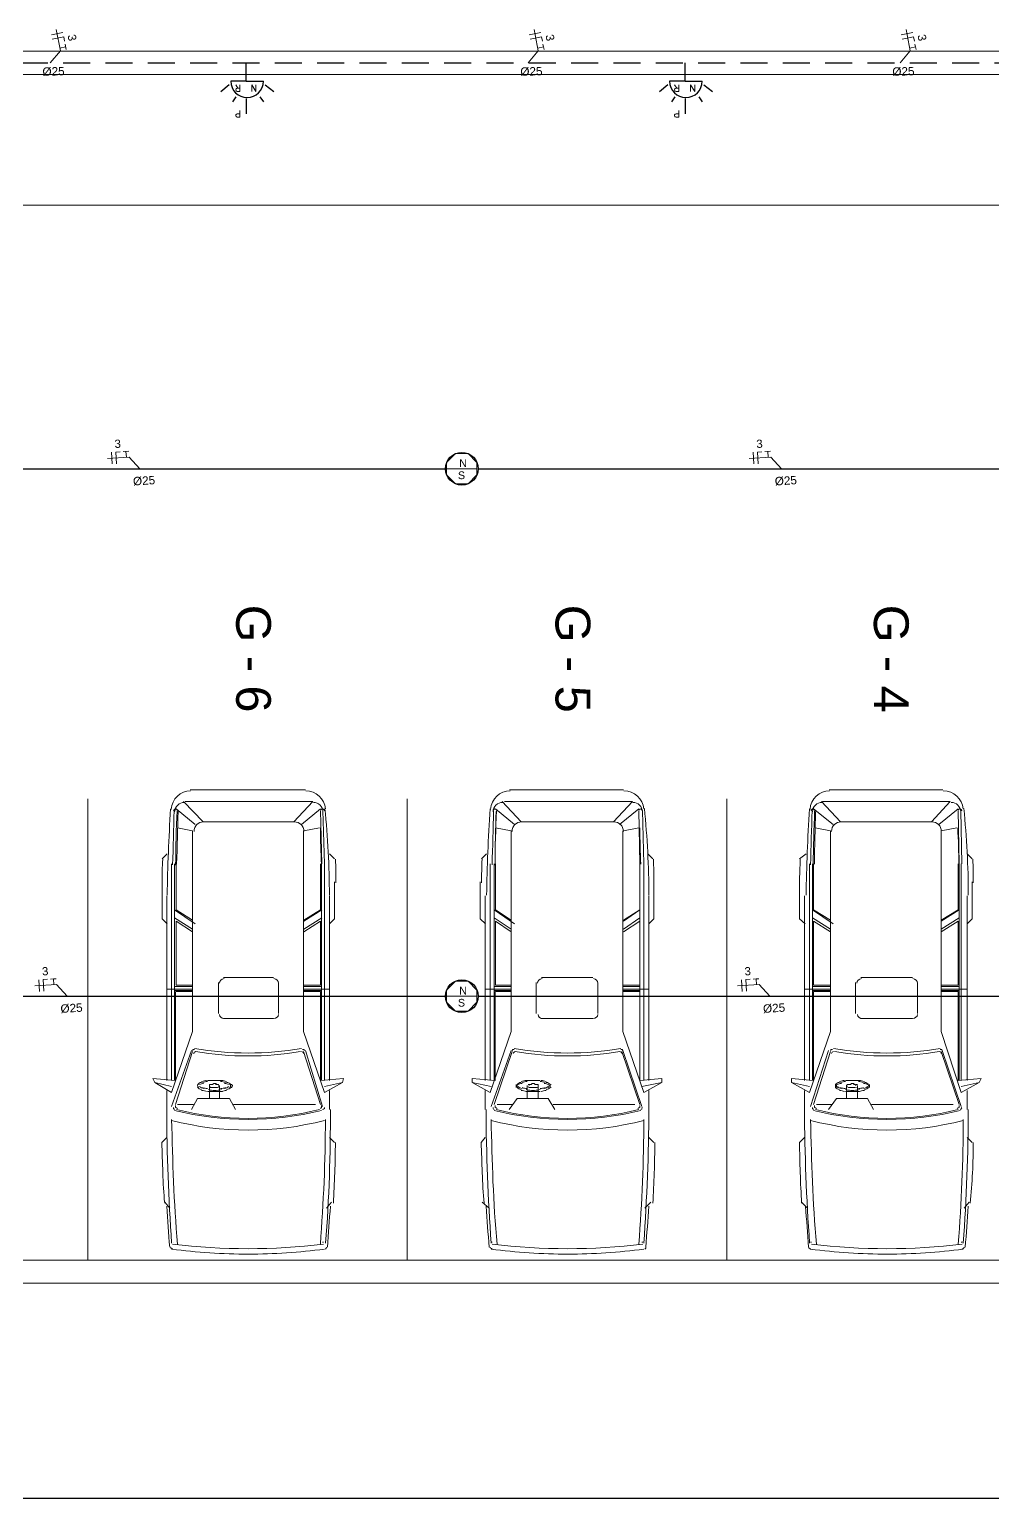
# Model space of a CAD drawing. Header units: millimetres. Extents: x 50 to 186, y -32 to 33.
# Drawn here: x 67.61 to 73.87, y -1.57 to 7.97 of the extents above; entities that cross this region are included whole.
import ezdxf

# ---------------------------------------------------------------- set-up
doc = ezdxf.new("R2010")
doc.units = ezdxf.units.MM
doc.linetypes.add('HIDDEN', pattern=[0.375, 0.25, -0.125])
doc.layers.get('0').update_dxf_attribs({"lineweight": 30})
for name, color, linetype in [('1 - Circuitos', 7, 'Continuous'), ('5 - Identificadores', 7, 'Continuous'), ('7 - Eletroduto', 6, 'Continuous'), ('8 - Pontos de luz', 5, 'Continuous'), ('Estacionamento', 30, 'Continuous')]:
    doc.layers.add(name, color=color, linetype=linetype)
for name, color, linetype, lineweight in [('11 - Quadro de cargas', 7, 'Continuous', 30), ('4 - Edificação', 7, 'Continuous', 20), ('6 - Legenda', 70, 'Continuous', 25)]:
    doc.layers.add(name, color=color, linetype=linetype, lineweight=lineweight)
doc.styles.add('Arial0', font='arial.ttf', dxfattribs={"height": 3.14658})
doc.styles.add('ROMANS', font='ROMANS.SHX')
doc.styles.get("Standard").update_dxf_attribs({"font": 'arial.ttf'})

# ---------------------------------------------------------------- blocks, each defined once
blk = doc.blocks.new('Sensor')
at = {"color": 5, "linetype": 'Continuous', "lineweight": 15, "true_color": 0x000005}
blk.add_lwpolyline([(63.6396, -14.1566), (63.5583, -14.1566), (63.5009, -14.215), (63.5009, -14.2947), (63.5583, -14.3531), (63.6396, -14.3531), (63.698, -14.2947), (63.698, -14.215)], close=True, dxfattribs=at)
blk.add_lwpolyline([(63.698, -14.2551), (63.5009, -14.2551), (63.5009, -14.2551)], dxfattribs=at)
at = {"layer": '8 - Pontos de luz'}
blk.add_circle((63.5995, -14.2551), 0.1064, dxfattribs=at)
at = {"layer": '5 - Identificadores'}
for tag, p in [('N', (63.5826, -14.2443)), ('S', (63.5739, -14.3226))]:
    blk.add_attdef(tag, p, '', height=0.05, dxfattribs=at)

msp = doc.modelspace()

# ---------------------------------------------------------------- linework, layer by layer
at = {"layer": '1 - Circuitos', "color": 5, "linetype": 'Continuous', "lineweight": 15, "true_color": 0x000005}
for points in [[(67.7481, 7.7494), (67.8136, 7.8278), (67.7864, 7.9667)], [(70.8521, 7.7494), (70.9175, 7.8278), (70.8903, 7.9667)], [(73.2682, 7.7494), (73.3336, 7.8278), (73.3064, 7.9667)], [(68.329, 5.1137), (68.2599, 5.189), (68.1187, 5.1804)], [(72.4974, 5.1137), (72.4283, 5.189), (72.2871, 5.1804)], [(67.8579, 1.6887), (67.7889, 1.764), (67.6476, 1.7554)], [(72.4209, 1.6887), (72.3518, 1.764), (72.2106, 1.7554)]]:
    msp.add_lwpolyline(points, dxfattribs=at)
at = {"layer": '1 - Circuitos', "color": 7, "linetype": 'Continuous', "lineweight": 15, "true_color": 0x000007}
for points in [[(67.7551, 7.9316), (67.8293, 7.9461), (67.8293, 7.9461)], [(70.8591, 7.9316), (70.9333, 7.9461), (70.9333, 7.9461)], [(73.2752, 7.9316), (73.3494, 7.9461), (73.3494, 7.9461)], [(67.8402, 7.8906), (67.8349, 7.9178), (67.7607, 7.9033)], [(67.844, 7.8715), (67.8511, 7.8352), (67.8476, 7.8528), (67.8102, 7.8455)], [(70.9441, 7.8906), (70.9388, 7.9178), (70.8646, 7.9033)], [(70.9479, 7.8715), (70.955, 7.8352), (70.9515, 7.8528), (70.9141, 7.8455)], [(73.3602, 7.8906), (73.3549, 7.9178), (73.2807, 7.9033)], [(73.364, 7.8715), (73.3711, 7.8352), (73.3676, 7.8528), (73.3302, 7.8455)], [(68.1494, 5.1448), (68.1448, 5.2203), (68.1448, 5.2203)], [(68.2012, 5.2237), (68.1736, 5.222), (68.1781, 5.1465)], [(68.2206, 5.2248), (68.2576, 5.2271), (68.2397, 5.226), (68.242, 5.1879)], [(72.3177, 5.1448), (72.3132, 5.2203), (72.3132, 5.2203)], [(72.3696, 5.2237), (72.3419, 5.222), (72.3465, 5.1465)], [(72.389, 5.2248), (72.426, 5.2271), (72.4081, 5.226), (72.4104, 5.1879)], [(67.6783, 1.7198), (67.6737, 1.7953), (67.6737, 1.7953)], [(67.7301, 1.7987), (67.7025, 1.797), (67.7071, 1.7215)], [(67.7496, 1.7998), (67.7866, 1.8021), (67.7686, 1.801), (67.7709, 1.7629)], [(72.2412, 1.7198), (72.2367, 1.7953), (72.2367, 1.7953)], [(72.2931, 1.7987), (72.2654, 1.797), (72.27, 1.7215)], [(72.3125, 1.7998), (72.3495, 1.8021), (72.3316, 1.801), (72.3339, 1.7629)]]:
    msp.add_lwpolyline(points, dxfattribs=at)
at = {"layer": '11 - Quadro de cargas'}
msp.add_line((101.7969, -1.5738), (49.6682, -1.5738), dxfattribs=at)
at = {"layer": '4 - Edificação', "color": 252}
msp.add_line((80.4208, 7.6744), (60.4708, 7.6744), dxfattribs=at)
at = {"layer": '4 - Edificação'}
for p, q in [((60.4708, 6.8244), (80.4208, 6.8244)), ((55.0208, -0.0256), (80.4208, -0.0256)), ((55.6708, -0.1756), (80.4208, -0.1756))]:
    msp.add_line(p, q, dxfattribs=at)
at = {"layer": '4 - Edificação', "color": 252}
msp.add_lwpolyline([(53.5708, -0.1756), (80.5708, -0.1756), (80.5708, 7.8244), (53.5708, 7.8244)], close=True, dxfattribs=at)
at = {"layer": '6 - Legenda', "color": 0}
for p, q in [((69.0208, 7.6298), (69.0208, 7.6744)), ((71.8708, 7.6298), (71.8708, 7.6744)), ((68.9095, 7.6076), (68.8547, 7.5619)), ((69.0208, 7.6298), (68.9206, 7.6298)), ((69.0208, 7.6298), (69.1322, 7.6298)), ((69.1433, 7.6076), (69.199, 7.563)), ((71.7595, 7.6076), (71.7047, 7.5619)), ((71.8708, 7.6298), (71.7706, 7.6298)), ((71.8708, 7.6298), (71.9822, 7.6298)), ((71.9933, 7.6076), (72.049, 7.563)), ((68.954, 7.5296), (68.9317, 7.4962)), ((69.0208, 7.5185), (69.0208, 7.4182)), ((69.1099, 7.5296), (69.1322, 7.4962)), ((71.804, 7.5296), (71.7817, 7.4962)), ((71.8708, 7.5185), (71.8708, 7.4182)), ((71.9599, 7.5296), (71.9822, 7.4962))]:
    msp.add_line(p, q, dxfattribs=at)
for centre in [(69.0264, 7.6298), (71.8764, 7.6298)]:
    msp.add_arc(centre, 0.1058, 180, 0, dxfattribs=at)
at = {"layer": '7 - Eletroduto', "linetype": 'HIDDEN', "ltscale": 0.7}
for p, q in [((58.2062, 7.7494), (77.5708, 7.7494)), ((69.0208, 7.6744), (69.0208, 7.7494)), ((71.8708, 7.6744), (71.8708, 7.7494))]:
    msp.add_line(p, q, dxfattribs=at)
at = {"layer": '7 - Eletroduto'}
for points in [[(66.5273, 5.1137), (70.3145, 5.1137)], [(70.5273, 5.1137), (74.3145, 5.1137)], [(66.5273, 1.6887), (70.3145, 1.6887)], [(70.5273, 1.6887), (74.3145, 1.6887)]]:
    msp.add_lwpolyline(points, dxfattribs=at)
at = {"layer": 'Estacionamento', "linetype": 'Continuous', "lineweight": 9}
for points in [[(67.9982, -0.0256), (65.9234, -0.0256), (65.9234, 2.9698)], [(70.0665, -0.0256), (67.9917, -0.0256), (67.9917, 2.9698)], [(72.1412, -0.0256), (70.0665, -0.0256), (70.0665, 2.9698)], [(74.2095, -0.0256), (72.1412, -0.0256), (72.1412, 2.9698)], [(68.6725, 1.4591), (68.6725, 2.7623), (68.6725, 2.7623)], [(69.3922, 1.4591), (69.3922, 2.7623), (69.3922, 2.7623)], [(70.7408, 1.4591), (70.7408, 2.7623), (70.7408, 2.7623)], [(71.4669, 1.4591), (71.4669, 2.7623), (71.4669, 2.7623)], [(72.8155, 1.4591), (72.8155, 2.7623), (72.8155, 2.7623)], [(73.5352, 1.4591), (73.5352, 2.7623), (73.5352, 2.7623)], [(68.5363, 1.1414), (68.5363, 2.5484), (68.5363, 2.5484)], [(68.5558, 1.1414), (68.5558, 2.5484), (68.5558, 2.5484)], [(69.5089, 1.1414), (69.5089, 2.5484), (69.5089, 2.5484)], [(69.5283, 1.1414), (69.5283, 2.5484), (69.5283, 2.5484)], [(70.6046, 1.1414), (70.6046, 2.5484), (70.6046, 2.5484)], [(70.6305, 1.1414), (70.6305, 2.5484), (70.6305, 2.5484)], [(71.5771, 1.1414), (71.5771, 2.5484), (71.5771, 2.5484)], [(71.6031, 1.1414), (71.6031, 2.5484), (71.6031, 2.5484)], [(72.6794, 1.1414), (72.6794, 2.5484), (72.6794, 2.5484)], [(72.6988, 1.1414), (72.6988, 2.5484), (72.6988, 2.5484)], [(73.6519, 1.1414), (73.6519, 2.5484), (73.6519, 2.5484)], [(73.6649, 1.1414), (73.6649, 2.5484), (73.6649, 2.5484)], [(68.5039, 1.1414), (68.5039, 2.3409), (68.5039, 2.3409)], [(69.5607, 1.1414), (69.5607, 2.3409), (69.5607, 2.3409)], [(70.5722, 1.1414), (70.5722, 2.3409), (70.5722, 2.3409)], [(71.6355, 1.1414), (71.6355, 2.3409), (71.6355, 2.3409)], [(72.6469, 1.1414), (72.6469, 2.3409), (72.6469, 2.3409)], [(73.7038, 1.1414), (73.7038, 2.3409), (73.7038, 2.3409)], [(68.5558, 1.1414), (68.5558, 2.1983), (68.5558, 2.1983)], [(70.6305, 1.1414), (70.6305, 2.1983), (70.6305, 2.1983)], [(72.6988, 1.1414), (72.6988, 2.1983), (72.6988, 2.1983)], [(68.5623, 1.1414), (68.5623, 1.7185), (68.5623, 1.7185)], [(68.8411, 1.5758), (68.8411, 1.7768), (68.8411, 1.7768)], [(69.2301, 1.5758), (69.2301, 1.7768), (69.2301, 1.7768)], [(69.5024, 1.1414), (69.5024, 1.7185), (69.5024, 1.7185)], [(70.637, 1.1414), (70.637, 1.7185), (70.637, 1.7185)], [(70.9029, 1.5758), (70.9029, 1.7768), (70.9029, 1.7768)], [(71.3048, 1.5758), (71.3048, 1.7768), (71.3048, 1.7768)], [(71.5771, 1.1414), (71.5771, 1.7185), (71.5771, 1.7185)], [(72.7053, 1.1414), (72.7053, 1.7185), (72.7053, 1.7185)], [(72.9776, 1.5758), (72.9776, 1.7768), (72.9776, 1.7768)], [(73.3796, 1.5758), (73.3796, 1.7768), (73.3796, 1.7768)], [(73.6454, 1.1414), (73.6454, 1.7185), (73.6454, 1.7185)], [(68.8735, 1.5434), (69.0291, 1.5434), (69.0291, 1.5434)], [(69.1977, 1.5434), (69.0291, 1.5434), (69.0291, 1.5434)], [(70.9353, 1.5434), (71.1038, 1.5434), (71.1038, 1.5434)], [(71.2724, 1.5434), (71.1038, 1.5434), (71.1038, 1.5434)], [(73.01, 1.5434), (73.1786, 1.5434), (73.1786, 1.5434)], [(73.3472, 1.5434), (73.1786, 1.5434), (73.1786, 1.5434)], [(68.5363, 1.0636), (68.6725, 1.4591), (68.6725, 1.4591)], [(69.5283, 1.0636), (69.3922, 1.4591), (69.3922, 1.4591)], [(70.6046, 1.0636), (70.7408, 1.4591), (70.7408, 1.4591)], [(71.6031, 1.0636), (71.4669, 1.4591), (71.4669, 1.4591)], [(72.6794, 1.0636), (72.8155, 1.4591), (72.8155, 1.4591)], [(73.6649, 1.0636), (73.5352, 1.4591), (73.5352, 1.4591)], [(68.5363, 0.9729), (68.666, 1.3359), (68.666, 1.3359)], [(69.5154, 0.9729), (69.4051, 1.3359), (69.4051, 1.3359)], [(70.6111, 0.9729), (70.7408, 1.3359), (70.7408, 1.3359)], [(71.5901, 0.9729), (71.4669, 1.3359), (71.4669, 1.3359)], [(72.6859, 0.9729), (72.8026, 1.3359), (72.8026, 1.3359)], [(73.6649, 0.9729), (73.5417, 1.3359), (73.5417, 1.3359)], [(68.5623, 0.9858), (68.6725, 1.3295), (68.6725, 1.3295)], [(69.5024, 0.9858), (69.3922, 1.3295), (69.3922, 1.3295)], [(70.6305, 0.9858), (70.7472, 1.3295), (70.7472, 1.3295)], [(71.5771, 0.9858), (71.4604, 1.3295), (71.4604, 1.3295)], [(72.7053, 0.9858), (72.8155, 1.3295), (72.8155, 1.3295)], [(73.6519, 0.9858), (73.5352, 1.3295), (73.5352, 1.3295)], [(68.4261, 1.1285), (68.4131, 1.1544), (68.5623, 1.1414)], [(69.645, 1.1285), (69.6515, 1.1544), (69.5024, 1.1414)], [(70.4879, 1.1285), (70.4879, 1.1544), (70.637, 1.1414)], [(71.7198, 1.1285), (71.7198, 1.1544), (71.5771, 1.1414)], [(72.5627, 1.1285), (72.5627, 1.1544), (72.7053, 1.1414)], [(73.7816, 1.1285), (73.7946, 1.1544), (73.6454, 1.1414)], [(68.5363, 1.0636), (68.4261, 1.1285), (68.5363, 1.1025)], [(68.5039, 0.9534), (68.5039, 1.0766), (68.5039, 1.0766)], [(68.7827, 1.109), (68.7827, 1.1155), (68.7827, 1.1155)], [(68.7827, 1.0831), (68.7827, 1.109), (68.7827, 1.109)], [(68.7827, 1.0247), (68.7827, 1.0766), (68.7827, 1.0766)], [(68.8411, 1.109), (68.8411, 1.1155), (68.8411, 1.1155)], [(68.8475, 1.0831), (68.8475, 1.109), (68.8475, 1.109)], [(68.8475, 1.0247), (68.8475, 1.0766), (68.8475, 1.0766)], [(69.5283, 1.0636), (69.645, 1.1285), (69.5283, 1.1025)], [(69.5607, 0.9534), (69.5607, 1.0766), (69.5607, 1.0766)], [(70.6046, 1.0636), (70.4879, 1.1285), (70.6111, 1.1025)], [(70.5722, 0.9534), (70.5722, 1.0766), (70.5722, 1.0766)], [(70.8445, 1.0831), (70.8445, 1.109), (70.8445, 1.109)], [(70.8445, 1.0247), (70.8445, 1.0766), (70.8445, 1.0766)], [(70.8575, 1.109), (70.8575, 1.1155), (70.8575, 1.1155)], [(70.9158, 1.109), (70.9158, 1.1155), (70.9158, 1.1155)], [(70.9158, 1.0831), (70.9158, 1.109), (70.9158, 1.109)], [(70.9158, 1.0247), (70.9158, 1.0766), (70.9158, 1.0766)], [(71.6031, 1.0636), (71.7198, 1.1285), (71.5901, 1.1025)], [(71.6355, 0.9534), (71.6355, 1.0766), (71.6355, 1.0766)], [(72.6794, 1.0636), (72.5627, 1.1285), (72.6794, 1.1025)], [(72.6469, 0.9534), (72.6469, 1.0766), (72.6469, 1.0766)], [(72.9193, 1.109), (72.9257, 1.1155), (72.9257, 1.1155)], [(72.9193, 1.0831), (72.9193, 1.109), (72.9193, 1.109)], [(72.9193, 1.0247), (72.9193, 1.0766), (72.9193, 1.0766)], [(72.9776, 1.109), (72.9841, 1.1155), (72.9841, 1.1155)], [(72.9906, 1.0831), (72.9906, 1.109), (72.9906, 1.109)], [(72.9906, 1.0247), (72.9906, 1.0766), (72.9906, 1.0766)], [(73.6649, 1.0636), (73.7816, 1.1285), (73.6649, 1.1025)], [(73.7038, 0.9534), (73.7038, 1.0766), (73.7038, 1.0766)], [(68.5752, 0.9858), (68.679, 0.9858), (68.679, 0.9858)], [(68.666, 0.9534), (68.7049, 1.0247), (68.8151, 1.0247)], [(68.9513, 0.9534), (68.9124, 1.0247), (68.8151, 1.0247)], [(68.9383, 0.9858), (69.47, 0.9858), (69.47, 0.9858)], [(70.65, 0.9858), (70.7537, 0.9858), (70.7537, 0.9858)], [(70.7278, 0.9534), (70.7797, 1.0247), (70.8769, 1.0247)], [(71.026, 0.9534), (70.9807, 1.0247), (70.8769, 1.0247)], [(71.0131, 0.9858), (71.5447, 0.9858), (71.5447, 0.9858)], [(72.7248, 0.9858), (72.822, 0.9858), (72.822, 0.9858)], [(72.8026, 0.9534), (72.8544, 1.0247), (72.9517, 1.0247)], [(73.0943, 0.9534), (73.0554, 1.0247), (72.9517, 1.0247)], [(73.0814, 0.9858), (73.613, 0.9858), (73.613, 0.9858)], [(68.5039, 0.7719), (68.4715, 0.7395), (68.4715, 0.7395)], [(69.5932, 0.7395), (69.5607, 0.7719), (69.5607, 0.7719)], [(70.5722, 0.7719), (70.5463, 0.7395), (70.5463, 0.7395)], [(71.6679, 0.7395), (71.6355, 0.7719), (71.6355, 0.7719)], [(72.6469, 0.7719), (72.6145, 0.7395), (72.6145, 0.7395)], [(73.7362, 0.7395), (73.7038, 0.7719), (73.7038, 0.7719)], [(68.5234, 0.3115), (68.4909, 0.3504), (68.4909, 0.3504)], [(69.5737, 0.3504), (69.5413, 0.3115), (69.5413, 0.3115)], [(70.5981, 0.3115), (70.5527, 0.3504), (70.5527, 0.3504)], [(71.6485, 0.3504), (71.6096, 0.3115), (71.6096, 0.3115)], [(72.6664, 0.3115), (72.6275, 0.3504), (72.6275, 0.3504)], [(73.7167, 0.3504), (73.6843, 0.3115), (73.6843, 0.3115)], [(69.5154, 0.0911), (69.5218, 0.0911), (69.5218, 0.0911)], [(70.6111, 0.0911), (70.6176, 0.0911), (70.6176, 0.0911)], [(71.5901, 0.0911), (71.5966, 0.0911), (71.5966, 0.0911)], [(72.6859, 0.0911), (72.6923, 0.0911), (72.6923, 0.0911)], [(73.6649, 0.0911), (73.6714, 0.0911), (73.6714, 0.0911)], [(80.4208, -0.0256), (67.9982, -0.0256), (67.9982, -0.0256)]]:
    msp.add_lwpolyline(points, dxfattribs=at)
at = {"layer": 'Estacionamento', "linetype": 'Continuous', "lineweight": 20}
for points in [[(69.4051, 3.0282), (68.6563, 3.0282), (68.6563, 3.0282)], [(71.4702, 3.0282), (70.731, 3.0282), (70.731, 3.0282)], [(73.5449, 3.0282), (72.8058, 3.0282), (72.8058, 3.0282)], [(68.6887, 2.8045), (68.5655, 2.905), (68.5655, 2.905)], [(68.7406, 2.8207), (68.6141, 2.9536), (68.6141, 2.9536)], [(69.4538, 2.9536), (68.6239, 2.9536), (68.6239, 2.9536)], [(69.3306, 2.8207), (69.4538, 2.9536), (69.4538, 2.9536)], [(69.3792, 2.8045), (69.5024, 2.905), (69.5024, 2.905)], [(69.5121, 2.5484), (69.5024, 2.8953), (69.5024, 2.8953)], [(69.5283, 2.5484), (69.5186, 2.8953), (69.5186, 2.8953)], [(70.7635, 2.8045), (70.6403, 2.905), (70.6403, 2.905)], [(70.8056, 2.8207), (70.6824, 2.9536), (70.6824, 2.9536)], [(71.5285, 2.9536), (70.6986, 2.9536), (70.6986, 2.9536)], [(71.4053, 2.8207), (71.5285, 2.9536), (71.5285, 2.9536)], [(71.4442, 2.8045), (71.5707, 2.905), (71.5707, 2.905)], [(71.5771, 2.5484), (71.5707, 2.8953), (71.5707, 2.8953)], [(71.6031, 2.5484), (71.5934, 2.8953), (71.5934, 2.8953)], [(72.8317, 2.8045), (72.7053, 2.905), (72.7053, 2.905)], [(72.8804, 2.8207), (72.7572, 2.9536), (72.7572, 2.9536)], [(73.5936, 2.9536), (72.7637, 2.9536), (72.7637, 2.9536)], [(73.4704, 2.8207), (73.5936, 2.9536), (73.5936, 2.9536)], [(73.519, 2.8045), (73.6454, 2.905), (73.6454, 2.905)], [(73.6519, 2.5484), (73.6454, 2.8953), (73.6454, 2.8953)], [(73.6681, 2.5484), (73.6616, 2.8953), (73.6616, 2.8953)], [(68.6725, 2.7623), (68.5752, 2.7818), (68.5752, 2.7818)], [(69.3306, 2.8207), (68.7406, 2.8207), (68.7406, 2.8207)], [(69.3954, 2.7623), (69.4959, 2.7818), (69.4959, 2.7818)], [(70.7408, 2.7623), (70.6403, 2.7818), (70.6403, 2.7818)], [(71.4053, 2.8207), (70.8056, 2.8207), (70.8056, 2.8207)], [(71.4702, 2.7623), (71.5707, 2.7818), (71.5707, 2.7818)], [(72.8155, 2.7623), (72.715, 2.7818), (72.715, 2.7818)], [(73.4704, 2.8207), (72.8804, 2.8207), (72.8804, 2.8207)], [(73.5352, 2.7623), (73.6357, 2.7818), (73.6357, 2.7818)], [(68.5071, 2.6132), (68.4747, 2.5808), (68.4747, 2.5808)], [(69.5932, 2.5808), (69.5607, 2.6132), (69.5607, 2.6132)], [(70.5819, 2.6132), (70.5495, 2.5808), (70.5495, 2.5808)], [(71.6614, 2.5808), (71.629, 2.6132), (71.629, 2.6132)], [(72.6567, 2.6132), (72.6145, 2.5808), (72.6145, 2.5808)], [(73.7362, 2.5808), (73.7038, 2.6132), (73.7038, 2.6132)], [(68.5655, 2.2501), (68.5655, 2.5484), (68.5655, 2.5484)], [(69.5024, 2.2501), (69.5024, 2.5484), (69.5024, 2.5484)], [(70.6403, 2.2501), (70.6403, 2.5484), (70.6403, 2.5484)], [(71.5771, 2.2501), (71.5771, 2.5484), (71.5771, 2.5484)], [(72.7053, 2.2501), (72.7053, 2.5484), (72.7053, 2.5484)], [(73.6454, 2.2501), (73.6454, 2.5484), (73.6454, 2.5484)], [(68.5071, 2.1594), (68.4747, 2.1918), (68.4747, 2.4317)], [(69.5932, 2.4317), (69.5932, 2.1918), (69.5607, 2.1594)], [(70.5754, 2.1594), (70.5398, 2.1918), (70.5398, 2.4317)], [(71.6679, 2.4317), (71.6679, 2.1918), (71.6355, 2.1594)], [(72.6502, 2.1594), (72.6145, 2.1918), (72.6145, 2.4317)], [(73.7362, 2.4317), (73.7362, 2.1918), (73.7038, 2.1594)], [(68.6887, 2.1594), (68.5558, 2.2501), (68.5558, 2.2501)], [(68.6725, 2.1237), (68.5558, 2.1983), (68.5558, 2.1983)], [(68.6725, 2.1821), (68.5655, 2.2501), (68.5655, 2.2501)], [(69.3954, 2.1821), (69.5024, 2.2501), (69.5024, 2.2501)], [(69.3954, 2.1756), (69.5121, 2.2501), (69.5121, 2.2501)], [(69.3954, 2.1237), (69.5121, 2.1983), (69.5121, 2.1983)], [(70.7635, 2.1594), (70.6305, 2.2501), (70.6305, 2.2501)], [(70.7408, 2.1237), (70.6305, 2.1983), (70.6305, 2.1983)], [(70.7408, 2.1821), (70.6403, 2.2501), (70.6403, 2.2501)], [(71.4702, 2.1821), (71.5771, 2.2501), (71.5771, 2.2501)], [(71.4702, 2.1756), (71.5771, 2.2501), (71.5771, 2.2501)], [(71.4702, 2.1237), (71.5771, 2.1983), (71.5771, 2.1983)], [(72.8317, 2.1594), (72.6988, 2.2501), (72.6988, 2.2501)], [(72.8155, 2.1237), (72.6988, 2.1983), (72.6988, 2.1983)], [(72.8155, 2.1821), (72.7053, 2.2501), (72.7053, 2.2501)], [(73.5352, 2.1821), (73.6454, 2.2501), (73.6454, 2.2501)], [(73.5352, 2.1756), (73.6519, 2.2501), (73.6519, 2.2501)], [(73.5352, 2.1237), (73.6519, 2.1983), (73.6519, 2.1983)], [(68.6725, 2.1075), (68.5655, 2.1756), (68.5655, 2.1756)], [(68.5655, 1.7606), (68.5655, 2.1756), (68.5655, 2.1756)], [(69.3954, 2.1075), (69.5024, 2.1756), (69.5024, 2.1756)], [(69.5024, 1.7606), (69.5024, 2.1756), (69.5024, 2.1756)], [(70.7408, 2.1075), (70.6403, 2.1756), (70.6403, 2.1756)], [(70.6403, 1.7606), (70.6403, 2.1756), (70.6403, 2.1756)], [(71.4702, 2.1075), (71.5771, 2.1756), (71.5771, 2.1756)], [(71.5771, 1.7606), (71.5771, 2.1756), (71.5771, 2.1756)], [(72.8155, 2.1075), (72.7053, 2.1756), (72.7053, 2.1756)], [(72.7053, 1.7606), (72.7053, 2.1756), (72.7053, 2.1756)], [(73.5352, 2.1075), (73.6454, 2.1756), (73.6454, 2.1756)], [(73.6454, 1.7606), (73.6454, 2.1756), (73.6454, 2.1756)], [(68.6725, 1.7347), (68.5071, 1.7347), (68.5071, 1.7347)], [(68.6725, 1.7509), (68.5558, 1.7509), (68.5558, 1.7509)], [(68.6725, 1.725), (68.5558, 1.725), (68.5558, 1.725)], [(68.6725, 1.7606), (68.5655, 1.7606), (68.5655, 1.7606)], [(68.6725, 1.7185), (68.5655, 1.7185), (68.5655, 1.7185)], [(68.8735, 1.8093), (69.0291, 1.8093), (69.0291, 1.8093)], [(69.1977, 1.8093), (69.0291, 1.8093), (69.0291, 1.8093)], [(69.3954, 1.7606), (69.5024, 1.7606), (69.5024, 1.7606)], [(69.3954, 1.7509), (69.5121, 1.7509), (69.5121, 1.7509)], [(69.3954, 1.7347), (69.5607, 1.7347), (69.5607, 1.7347)], [(69.3954, 1.725), (69.5121, 1.725), (69.5121, 1.725)], [(69.3954, 1.7185), (69.5024, 1.7185), (69.5024, 1.7185)], [(70.7408, 1.7347), (70.5754, 1.7347), (70.5754, 1.7347)], [(70.7408, 1.7509), (70.6305, 1.7509), (70.6305, 1.7509)], [(70.7408, 1.725), (70.6305, 1.725), (70.6305, 1.725)], [(70.7408, 1.7606), (70.6403, 1.7606), (70.6403, 1.7606)], [(70.7408, 1.7185), (70.6403, 1.7185), (70.6403, 1.7185)], [(70.9385, 1.8093), (71.1038, 1.8093), (71.1038, 1.8093)], [(71.2724, 1.8093), (71.1038, 1.8093), (71.1038, 1.8093)], [(71.4702, 1.7606), (71.5771, 1.7606), (71.5771, 1.7606)], [(71.4702, 1.7509), (71.5771, 1.7509), (71.5771, 1.7509)], [(71.4702, 1.7347), (71.6355, 1.7347), (71.6355, 1.7347)], [(71.4702, 1.725), (71.5771, 1.725), (71.5771, 1.725)], [(71.4702, 1.7185), (71.5771, 1.7185), (71.5771, 1.7185)], [(72.8155, 1.7347), (72.6502, 1.7347), (72.6502, 1.7347)], [(72.8155, 1.7509), (72.6988, 1.7509), (72.6988, 1.7509)], [(72.8155, 1.725), (72.6988, 1.725), (72.6988, 1.725)], [(72.8155, 1.7606), (72.7053, 1.7606), (72.7053, 1.7606)], [(72.8155, 1.7185), (72.7053, 1.7185), (72.7053, 1.7185)], [(73.0133, 1.8093), (73.1786, 1.8093), (73.1786, 1.8093)], [(73.3472, 1.8093), (73.1786, 1.8093), (73.1786, 1.8093)], [(73.5352, 1.7606), (73.6454, 1.7606), (73.6454, 1.7606)], [(73.5352, 1.7509), (73.6519, 1.7509), (73.6519, 1.7509)], [(73.5352, 1.7347), (73.7038, 1.7347), (73.7038, 1.7347)], [(73.5352, 1.725), (73.6519, 1.725), (73.6519, 1.725)], [(73.5352, 1.7185), (73.6454, 1.7185), (73.6454, 1.7185)]]:
    msp.add_lwpolyline(points, dxfattribs=at)
at = {"layer": 'Estacionamento', "linetype": 'Continuous', "lineweight": 9}
msp.add_lwpolyline([(68.5493, 0.0911), (68.5493, 0.0911)], close=True, dxfattribs=at)
at = {"layer": 'Estacionamento', "linetype": 'Continuous', "lineweight": 20}
for points in [[(68.6595, 3.0217), (68.5947, 3.0217), (68.5363, 2.9698), (68.5331, 2.9017)], [(69.5348, 2.905), (69.5283, 2.9698), (69.4732, 3.0217), (69.4084, 3.0217)], [(70.7343, 3.0217), (70.6694, 3.0217), (70.6111, 2.9698), (70.6078, 2.9017)], [(71.6031, 2.905), (71.5966, 2.9698), (71.5415, 3.0217), (71.4734, 3.0217)], [(72.809, 3.0217), (72.7442, 3.0217), (72.6859, 2.9698), (72.6826, 2.9017)], [(73.6778, 2.905), (73.6714, 2.9698), (73.6163, 3.0217), (73.5482, 3.0217)], [(68.5298, 2.905), (68.5169, 2.717), (68.5104, 2.5289), (68.5071, 2.3442)], [(68.5525, 2.892), (68.5493, 2.7753), (68.546, 2.6586), (68.5428, 2.5419)], [(68.6206, 2.9471), (68.585, 2.9471), (68.559, 2.9212), (68.5558, 2.8855)], [(68.572, 2.892), (68.5655, 2.7753), (68.5623, 2.6586), (68.5623, 2.5387)], [(68.5785, 2.8888), (68.5752, 2.7753), (68.572, 2.6618), (68.5687, 2.5451)], [(69.5186, 2.8855), (69.5186, 2.9212), (69.4894, 2.9471), (69.457, 2.9471)], [(69.5607, 2.3442), (69.5607, 2.5322), (69.551, 2.7202), (69.5316, 2.9082)], [(70.6046, 2.905), (70.5916, 2.717), (70.5852, 2.5289), (70.5819, 2.3442)], [(70.6273, 2.892), (70.6241, 2.7753), (70.6208, 2.6586), (70.6176, 2.5419)], [(70.6856, 2.9471), (70.6532, 2.9471), (70.6241, 2.9212), (70.6241, 2.8855)], [(70.6467, 2.892), (70.6403, 2.7753), (70.637, 2.6586), (70.637, 2.5387)], [(70.6435, 2.8888), (70.6403, 2.7753), (70.637, 2.6618), (70.637, 2.5451)], [(71.5934, 2.8855), (71.5934, 2.9212), (71.5642, 2.9471), (71.5318, 2.9471)], [(71.6355, 2.3442), (71.6355, 2.5322), (71.6258, 2.7202), (71.6063, 2.9082)], [(72.6794, 2.905), (72.6664, 2.717), (72.6599, 2.5289), (72.6567, 2.3442)], [(72.6956, 2.892), (72.6923, 2.7753), (72.6891, 2.6586), (72.6859, 2.5419)], [(72.7604, 2.9471), (72.728, 2.9471), (72.6988, 2.9212), (72.6988, 2.8855)], [(72.7118, 2.892), (72.7085, 2.7753), (72.7053, 2.6586), (72.7021, 2.5387)], [(72.7183, 2.8888), (72.715, 2.7753), (72.7118, 2.6618), (72.7118, 2.5451)], [(73.6616, 2.8855), (73.6584, 2.9212), (73.6325, 2.9471), (73.6, 2.9471)], [(73.7103, 2.3442), (73.7103, 2.5322), (73.7005, 2.7202), (73.6811, 2.9082)], [(68.7438, 2.8207), (68.7081, 2.8207), (68.6822, 2.7948), (68.6822, 2.7591)], [(68.7438, 2.8207), (68.7081, 2.8207), (68.6822, 2.7948), (68.6822, 2.7591)], [(69.3954, 2.7591), (69.3954, 2.7948), (69.3662, 2.8207), (69.3338, 2.8207)], [(69.5089, 2.5451), (69.5056, 2.6229), (69.5024, 2.7008), (69.5024, 2.7818)], [(70.8088, 2.8207), (70.7764, 2.8207), (70.7472, 2.7948), (70.7472, 2.7591)], [(70.8088, 2.8207), (70.7764, 2.8207), (70.7472, 2.7948), (70.7472, 2.7591)], [(71.4702, 2.7591), (71.4702, 2.7948), (71.441, 2.8207), (71.4086, 2.8207)], [(71.5836, 2.5451), (71.5804, 2.6229), (71.5771, 2.7008), (71.5771, 2.7818)], [(72.8836, 2.8207), (72.8512, 2.8207), (72.822, 2.7948), (72.822, 2.7591)], [(72.8836, 2.8207), (72.8512, 2.8207), (72.822, 2.7948), (72.822, 2.7591)], [(73.5352, 2.7591), (73.5352, 2.7948), (73.5093, 2.8207), (73.4736, 2.8207)], [(73.6487, 2.5451), (73.6487, 2.6229), (73.6454, 2.7008), (73.6422, 2.7818)], [(68.478, 2.5776), (68.4747, 2.5289), (68.4747, 2.4771), (68.4747, 2.4252)], [(69.6029, 2.4252), (69.6029, 2.4771), (69.6029, 2.5289), (69.5996, 2.5776)], [(70.5527, 2.5776), (70.5495, 2.5289), (70.5495, 2.4771), (70.5495, 2.4252)], [(71.6679, 2.4252), (71.6679, 2.4771), (71.6679, 2.5289), (71.6647, 2.5776)], [(72.6178, 2.5776), (72.6178, 2.5289), (72.6145, 2.4771), (72.6145, 2.4252)], [(73.7427, 2.4252), (73.7427, 2.4771), (73.7427, 2.5289), (73.7394, 2.5776)], [(68.8767, 1.8028), (68.8605, 1.8028), (68.8475, 1.7866), (68.8475, 1.7736)], [(69.2301, 1.7736), (69.2301, 1.7866), (69.2171, 1.8028), (69.2009, 1.8028)], [(70.9418, 1.8028), (70.9255, 1.8028), (70.9126, 1.7866), (70.9126, 1.7736)], [(71.3048, 1.7736), (71.3048, 1.7866), (71.2919, 1.8028), (71.2757, 1.8028)], [(73.0165, 1.8028), (73.0003, 1.8028), (72.9873, 1.7866), (72.9873, 1.7736)], [(73.3796, 1.7736), (73.3796, 1.7866), (73.3666, 1.8028), (73.3504, 1.8028)]]:
    msp.add_open_spline(points, degree=3, dxfattribs=at)
for points in [[(68.572, 2.8985), (68.5687, 2.905), (68.5623, 2.905), (68.559, 2.905), (68.559, 2.905), (68.5525, 2.9017), (68.5493, 2.8985), (68.5493, 2.892)], [(69.5283, 2.892), (69.5283, 2.8985), (69.5251, 2.9017), (69.5186, 2.905), (69.5186, 2.905), (69.5121, 2.905), (69.5089, 2.905), (69.5056, 2.8985)], [(70.6467, 2.8985), (70.6435, 2.905), (70.637, 2.905), (70.6338, 2.905), (70.6338, 2.905), (70.6273, 2.9017), (70.6241, 2.8985), (70.6241, 2.892)], [(71.5934, 2.892), (71.5934, 2.8985), (71.5901, 2.9017), (71.5836, 2.905), (71.5836, 2.905), (71.5804, 2.905), (71.5739, 2.905), (71.5707, 2.8985)], [(72.7118, 2.8985), (72.7118, 2.905), (72.7053, 2.905), (72.6988, 2.905), (72.6988, 2.905), (72.6956, 2.9017), (72.6891, 2.8985), (72.6891, 2.892)], [(73.6681, 2.892), (73.6681, 2.8985), (73.6649, 2.9017), (73.6584, 2.905), (73.6584, 2.905), (73.6552, 2.905), (73.6487, 2.905), (73.6454, 2.8985)]]:
    msp.add_open_spline(points, degree=3, knots=[0, 0, 0, 0, 0.125, 0.125, 0.125, 0.125001, 1, 1, 1, 1], dxfattribs=at)
at = {"layer": 'Estacionamento', "linetype": 'Continuous', "lineweight": 9}
for points in [[(68.8475, 1.5694), (68.8475, 1.5564), (68.8605, 1.5434), (68.8735, 1.5434)], [(69.1977, 1.5434), (69.2171, 1.5434), (69.2301, 1.5564), (69.2301, 1.5694)], [(70.9158, 1.5694), (70.9158, 1.5564), (70.9288, 1.5434), (70.9418, 1.5434)], [(71.2724, 1.5434), (71.2919, 1.5434), (71.3048, 1.5564), (71.3048, 1.5694)], [(72.9906, 1.5694), (72.9906, 1.5564), (73.0035, 1.5434), (73.0165, 1.5434)], [(73.3472, 1.5434), (73.3666, 1.5434), (73.3796, 1.5564), (73.3796, 1.5694)], [(68.6854, 1.3424), (68.679, 1.3424), (68.6725, 1.3424), (68.6725, 1.3359)], [(68.6854, 1.3489), (68.9124, 1.31), (69.1523, 1.31), (69.3792, 1.3489)], [(69.3986, 1.3359), (69.3986, 1.3424), (69.3922, 1.3424), (69.3857, 1.3424)], [(70.7602, 1.3424), (70.7537, 1.3424), (70.7472, 1.3424), (70.7472, 1.3359)], [(70.7602, 1.3489), (70.9871, 1.31), (71.227, 1.31), (71.454, 1.3489)], [(71.4669, 1.3359), (71.4669, 1.3424), (71.4604, 1.3424), (71.454, 1.3424)], [(72.8285, 1.3424), (72.822, 1.3424), (72.8155, 1.3424), (72.8155, 1.3359)], [(72.835, 1.3489), (73.0619, 1.31), (73.3018, 1.31), (73.5287, 1.3489)], [(73.5417, 1.3359), (73.5417, 1.3424), (73.5352, 1.3424), (73.5287, 1.3424)], [(68.6919, 1.3295), (68.6854, 1.3295), (68.6854, 1.323), (68.679, 1.3165)], [(68.6919, 1.3295), (68.9189, 1.2906), (69.1458, 1.2906), (69.3727, 1.3295)], [(69.3922, 1.3165), (69.3922, 1.323), (69.3857, 1.3295), (69.3792, 1.3295)], [(70.7667, 1.3295), (70.7602, 1.3295), (70.7602, 1.323), (70.7537, 1.3165)], [(70.7667, 1.3295), (70.9936, 1.2906), (71.2205, 1.2906), (71.4475, 1.3295)], [(71.4604, 1.3165), (71.4604, 1.323), (71.454, 1.3295), (71.4475, 1.3295)], [(72.835, 1.3295), (72.8285, 1.3295), (72.822, 1.323), (72.822, 1.3165)], [(72.8415, 1.3295), (73.0684, 1.2906), (73.2953, 1.2906), (73.5222, 1.3295)], [(73.5352, 1.3165), (73.5352, 1.323), (73.5287, 1.3295), (73.5222, 1.3295)], [(68.7308, 1.1285), (68.7179, 1.1285), (68.7114, 1.122), (68.7049, 1.1155)], [(68.7114, 1.1155), (68.7049, 1.1155), (68.7049, 1.109), (68.7049, 1.109)], [(68.7114, 1.1155), (68.7049, 1.1155), (68.7049, 1.109), (68.7049, 1.109)], [(68.7049, 1.109), (68.7049, 1.1025), (68.7049, 1.1025), (68.7114, 1.0961)], [(68.7049, 1.109), (68.7049, 1.1025), (68.7049, 1.0961), (68.7114, 1.0961)], [(68.7049, 1.0961), (68.7114, 1.0896), (68.7179, 1.0831), (68.7308, 1.0831)], [(68.7438, 1.122), (68.7373, 1.122), (68.7243, 1.1155), (68.7179, 1.1155)], [(68.7179, 1.1025), (68.7243, 1.0961), (68.7373, 1.0896), (68.7438, 1.0896)], [(68.7633, 1.1414), (68.7568, 1.1414), (68.7438, 1.135), (68.7308, 1.135)], [(68.7308, 1.0766), (68.7438, 1.0766), (68.7568, 1.0701), (68.7633, 1.0701)], [(68.7697, 1.135), (68.7568, 1.135), (68.7503, 1.1285), (68.7373, 1.1285)], [(68.7373, 1.0961), (68.7503, 1.0896), (68.7568, 1.0896), (68.7697, 1.0896)], [(68.8151, 1.1414), (68.8022, 1.1414), (68.7827, 1.1414), (68.7697, 1.1414)], [(68.7697, 1.0701), (68.7827, 1.0701), (68.8022, 1.0701), (68.8151, 1.0701)], [(68.8151, 1.1414), (68.8022, 1.1414), (68.7892, 1.1414), (68.7762, 1.1414)], [(68.7762, 1.0831), (68.7892, 1.0766), (68.8022, 1.0766), (68.8151, 1.0766)], [(68.7892, 1.1155), (68.7892, 1.1155), (68.7827, 1.1155), (68.7827, 1.1155)], [(68.7827, 1.1025), (68.7827, 1.0961), (68.7892, 1.0961), (68.7892, 1.0961)], [(68.8022, 1.1155), (68.7957, 1.1155), (68.7957, 1.1155), (68.7892, 1.1155)], [(68.7892, 1.0961), (68.7957, 1.0961), (68.7957, 1.0961), (68.8022, 1.0961)], [(68.8151, 1.122), (68.8151, 1.122), (68.8086, 1.122), (68.8022, 1.1155)], [(68.8022, 1.0961), (68.8086, 1.0961), (68.8151, 1.0961), (68.8151, 1.0961)], [(68.867, 1.1414), (68.8475, 1.1414), (68.8346, 1.1414), (68.8151, 1.1414)], [(68.8605, 1.1414), (68.8475, 1.1414), (68.8281, 1.1414), (68.8151, 1.1414)], [(68.8281, 1.1155), (68.8281, 1.122), (68.8216, 1.122), (68.8151, 1.122)], [(68.8151, 1.0961), (68.8216, 1.0961), (68.8281, 1.0961), (68.8281, 1.0961)], [(68.8151, 1.0766), (68.8281, 1.0766), (68.8475, 1.0766), (68.8605, 1.0831)], [(68.8151, 1.0701), (68.8346, 1.0701), (68.8475, 1.0701), (68.867, 1.0701)], [(68.8346, 1.1155), (68.8346, 1.1155), (68.8281, 1.1155), (68.8216, 1.1155)], [(68.8216, 1.0961), (68.8281, 1.0961), (68.8346, 1.0961), (68.8346, 1.0961)], [(68.8411, 1.1155), (68.8411, 1.1155), (68.8411, 1.1155), (68.8346, 1.1155)], [(68.8346, 1.0961), (68.8411, 1.0961), (68.8411, 1.0961), (68.8411, 1.1025)], [(68.8864, 1.1285), (68.8735, 1.1285), (68.867, 1.135), (68.854, 1.135)], [(68.854, 1.0896), (68.867, 1.0896), (68.8735, 1.0896), (68.8864, 1.0961)], [(68.8929, 1.135), (68.88, 1.135), (68.8735, 1.1414), (68.8605, 1.1414)], [(68.8605, 1.0701), (68.8735, 1.0701), (68.88, 1.0766), (68.8929, 1.0766)], [(68.9059, 1.1155), (68.8994, 1.1155), (68.8929, 1.122), (68.88, 1.122)], [(68.88, 1.0896), (68.8929, 1.0896), (68.8994, 1.0961), (68.9059, 1.1025)], [(68.9253, 1.1155), (68.9124, 1.122), (68.9059, 1.1285), (68.8929, 1.1285)], [(68.8929, 1.0831), (68.9059, 1.0831), (68.9124, 1.0896), (68.9253, 1.0961)], [(68.9189, 1.109), (68.9189, 1.109), (68.9189, 1.1155), (68.9124, 1.1155)], [(68.9124, 1.0961), (68.9189, 1.0961), (68.9189, 1.1025), (68.9189, 1.109)], [(68.9318, 1.109), (68.9318, 1.109), (68.9253, 1.1155), (68.9253, 1.1155)], [(68.9253, 1.0961), (68.9253, 1.1025), (68.9318, 1.1025), (68.9318, 1.109)], [(70.7732, 1.1155), (70.7732, 1.1155), (70.7732, 1.109), (70.7732, 1.109)], [(70.7732, 1.109), (70.7732, 1.1025), (70.7732, 1.1025), (70.7732, 1.0961)], [(70.8056, 1.1285), (70.7926, 1.1285), (70.7861, 1.122), (70.7797, 1.1155)], [(70.7861, 1.1155), (70.7797, 1.1155), (70.7797, 1.109), (70.7797, 1.109)], [(70.7797, 1.109), (70.7797, 1.1025), (70.7797, 1.0961), (70.7861, 1.0961)], [(70.7797, 1.0961), (70.7861, 1.0896), (70.7926, 1.0831), (70.8056, 1.0831)], [(70.8121, 1.122), (70.7991, 1.122), (70.7926, 1.1155), (70.7861, 1.1155)], [(70.7861, 1.1025), (70.7926, 1.0961), (70.7991, 1.0896), (70.8121, 1.0896)], [(70.838, 1.1414), (70.8315, 1.1414), (70.8186, 1.135), (70.8056, 1.135)], [(70.8056, 1.0766), (70.8186, 1.0766), (70.8315, 1.0701), (70.838, 1.0701)], [(70.8445, 1.135), (70.8315, 1.135), (70.825, 1.1285), (70.8121, 1.1285)], [(70.8121, 1.0961), (70.825, 1.0896), (70.8315, 1.0896), (70.8445, 1.0896)], [(70.8834, 1.1414), (70.8704, 1.1414), (70.851, 1.1414), (70.838, 1.1414)], [(70.8834, 1.1414), (70.8704, 1.1414), (70.8575, 1.1414), (70.838, 1.1414)], [(70.838, 1.0831), (70.8575, 1.0766), (70.8704, 1.0766), (70.8834, 1.0766)], [(70.838, 1.0701), (70.851, 1.0701), (70.8704, 1.0701), (70.8834, 1.0701)], [(70.8575, 1.1155), (70.8575, 1.1155), (70.851, 1.1155), (70.851, 1.1155)], [(70.851, 1.1025), (70.851, 1.0961), (70.8575, 1.0961), (70.8575, 1.0961)], [(70.8704, 1.1155), (70.8639, 1.1155), (70.8639, 1.1155), (70.8575, 1.1155)], [(70.8575, 1.0961), (70.8639, 1.0961), (70.8639, 1.0961), (70.8704, 1.0961)], [(70.8834, 1.122), (70.8769, 1.122), (70.8769, 1.122), (70.8704, 1.1155)], [(70.8704, 1.0961), (70.8769, 1.0961), (70.8769, 1.0961), (70.8834, 1.0961)], [(70.9288, 1.1414), (70.9158, 1.1414), (70.8964, 1.1414), (70.8834, 1.1414)], [(70.9288, 1.1414), (70.9093, 1.1414), (70.8964, 1.1414), (70.8834, 1.1414)], [(70.8964, 1.1155), (70.8899, 1.122), (70.8899, 1.122), (70.8834, 1.122)], [(70.8834, 1.0961), (70.8899, 1.0961), (70.8899, 1.0961), (70.8964, 1.0961)], [(70.8834, 1.0766), (70.8964, 1.0766), (70.9093, 1.0766), (70.9288, 1.0831)], [(70.8834, 1.0701), (70.8964, 1.0701), (70.9158, 1.0701), (70.9288, 1.0701)], [(70.9093, 1.1155), (70.9093, 1.1155), (70.9029, 1.1155), (70.8964, 1.1155)], [(70.8964, 1.0961), (70.9029, 1.0961), (70.9093, 1.0961), (70.9093, 1.0961)], [(70.9158, 1.1155), (70.9158, 1.1155), (70.9158, 1.1155), (70.9093, 1.1155)], [(70.9093, 1.0961), (70.9158, 1.0961), (70.9158, 1.0961), (70.9158, 1.1025)], [(70.9612, 1.1285), (70.9482, 1.1285), (70.9418, 1.135), (70.9288, 1.135)], [(70.9288, 1.0896), (70.9418, 1.0896), (70.9482, 1.0896), (70.9612, 1.0961)], [(70.9677, 1.135), (70.9547, 1.135), (70.9482, 1.1414), (70.9353, 1.1414)], [(70.9353, 1.0701), (70.9482, 1.0701), (70.9547, 1.0766), (70.9677, 1.0766)], [(70.9807, 1.1155), (70.9742, 1.1155), (70.9677, 1.122), (70.9547, 1.122)], [(70.9547, 1.0896), (70.9677, 1.0896), (70.9742, 1.0961), (70.9807, 1.1025)], [(71.0001, 1.1155), (70.9871, 1.122), (70.9807, 1.1285), (70.9677, 1.1285)], [(70.9677, 1.0831), (70.9807, 1.0831), (70.9871, 1.0896), (71.0001, 1.0961)], [(70.9871, 1.109), (70.9871, 1.109), (70.9871, 1.1155), (70.9807, 1.1155)], [(70.9807, 1.0961), (70.9871, 1.0961), (70.9871, 1.1025), (70.9871, 1.109)], [(70.9936, 1.109), (70.9936, 1.109), (70.9936, 1.1155), (70.9936, 1.1155)], [(70.9936, 1.0961), (70.9936, 1.1025), (70.9936, 1.1025), (70.9936, 1.109)], [(72.8739, 1.1285), (72.8609, 1.1285), (72.8544, 1.122), (72.8479, 1.1155)], [(72.8479, 1.1155), (72.8479, 1.1155), (72.8479, 1.109), (72.8479, 1.109)], [(72.8479, 1.109), (72.8479, 1.1025), (72.8479, 1.1025), (72.8479, 1.0961)], [(72.8479, 1.0961), (72.8544, 1.0896), (72.8609, 1.0831), (72.8739, 1.0831)], [(72.8609, 1.1155), (72.8544, 1.1155), (72.8544, 1.109), (72.8544, 1.109)], [(72.8544, 1.109), (72.8544, 1.1025), (72.8544, 1.0961), (72.8609, 1.0961)], [(72.8868, 1.122), (72.8739, 1.122), (72.8674, 1.1155), (72.8609, 1.1155)], [(72.8609, 1.1025), (72.8674, 1.0961), (72.8739, 1.0896), (72.8868, 1.0896)], [(72.9063, 1.1414), (72.8933, 1.1414), (72.8868, 1.135), (72.8739, 1.135)], [(72.8739, 1.0766), (72.8868, 1.0766), (72.8933, 1.0701), (72.9063, 1.0701)], [(72.9128, 1.135), (72.8998, 1.135), (72.8933, 1.1285), (72.8804, 1.1285)], [(72.8804, 1.0961), (72.8933, 1.0896), (72.8998, 1.0896), (72.9128, 1.0896)], [(72.9582, 1.1414), (72.9452, 1.1414), (72.9257, 1.1414), (72.9128, 1.1414)], [(72.9582, 1.1414), (72.9452, 1.1414), (72.9322, 1.1414), (72.9128, 1.1414)], [(72.9128, 1.0831), (72.9322, 1.0766), (72.9452, 1.0766), (72.9582, 1.0766)], [(72.9128, 1.0701), (72.9257, 1.0701), (72.9452, 1.0701), (72.9582, 1.0701)], [(72.9322, 1.1155), (72.9322, 1.1155), (72.9257, 1.1155), (72.9257, 1.1155)], [(72.9257, 1.1025), (72.9257, 1.0961), (72.9322, 1.0961), (72.9322, 1.0961)], [(72.9452, 1.1155), (72.9387, 1.1155), (72.9387, 1.1155), (72.9322, 1.1155)], [(72.9322, 1.0961), (72.9387, 1.0961), (72.9387, 1.0961), (72.9452, 1.0961)], [(72.9582, 1.122), (72.9517, 1.122), (72.9517, 1.122), (72.9452, 1.1155)], [(72.9452, 1.0961), (72.9517, 1.0961), (72.9517, 1.0961), (72.9582, 1.0961)], [(73.0035, 1.1414), (72.9906, 1.1414), (72.9711, 1.1414), (72.9582, 1.1414)], [(73.0035, 1.1414), (72.9841, 1.1414), (72.9711, 1.1414), (72.9582, 1.1414)], [(72.9711, 1.1155), (72.9646, 1.122), (72.9646, 1.122), (72.9582, 1.122)], [(72.9582, 1.0961), (72.9646, 1.0961), (72.9646, 1.0961), (72.9711, 1.0961)], [(72.9582, 1.0766), (72.9711, 1.0766), (72.9841, 1.0766), (73.0035, 1.0831)], [(72.9582, 1.0701), (72.9711, 1.0701), (72.9906, 1.0701), (73.0035, 1.0701)], [(72.9776, 1.1155), (72.9711, 1.1155), (72.9711, 1.1155), (72.9646, 1.1155)], [(72.9646, 1.0961), (72.9711, 1.0961), (72.9711, 1.0961), (72.9776, 1.0961)], [(72.9906, 1.1155), (72.9906, 1.1155), (72.9906, 1.1155), (72.9841, 1.1155)], [(72.9841, 1.0961), (72.9906, 1.0961), (72.9906, 1.0961), (72.9906, 1.1025)], [(73.0295, 1.1285), (73.0165, 1.1285), (73.01, 1.135), (72.9971, 1.135)], [(72.9971, 1.0896), (73.01, 1.0896), (73.0165, 1.0896), (73.0295, 1.0961)], [(73.036, 1.135), (73.023, 1.135), (73.01, 1.1414), (73.0035, 1.1414)], [(73.0035, 1.0701), (73.01, 1.0701), (73.023, 1.0766), (73.036, 1.0766)], [(73.0554, 1.1155), (73.0489, 1.1155), (73.0425, 1.122), (73.0295, 1.122)], [(73.0295, 1.0896), (73.0425, 1.0896), (73.0489, 1.0961), (73.0554, 1.1025)], [(73.0619, 1.1155), (73.0554, 1.122), (73.0489, 1.1285), (73.036, 1.1285)], [(73.036, 1.0831), (73.0489, 1.0831), (73.0554, 1.0896), (73.0619, 1.0961)], [(73.0619, 1.109), (73.0619, 1.109), (73.0619, 1.1155), (73.0554, 1.1155)], [(73.0554, 1.0961), (73.0619, 1.0961), (73.0619, 1.1025), (73.0619, 1.109)], [(73.0684, 1.109), (73.0684, 1.109), (73.0684, 1.1155), (73.0684, 1.1155)], [(73.0684, 1.0961), (73.0684, 1.1025), (73.0684, 1.1025), (73.0684, 1.109)], [(68.5039, 0.9534), (68.5039, 0.6616), (68.5169, 0.3764), (68.5363, 0.0846)], [(68.5363, 0.8886), (68.5428, 0.6163), (68.5493, 0.3504), (68.5752, 0.0781)], [(68.5363, 0.8821), (68.8605, 0.7978), (69.2041, 0.7978), (69.5283, 0.8821)], [(68.5558, 0.9469), (68.867, 0.8691), (69.1977, 0.8691), (69.5089, 0.9469)], [(68.5687, 0.9534), (68.8735, 0.8756), (69.1912, 0.8756), (69.4959, 0.9534)], [(69.5024, 0.0781), (69.5218, 0.3504), (69.5348, 0.6163), (69.5348, 0.8886)], [(69.5348, 0.0846), (69.5607, 0.3764), (69.5672, 0.6616), (69.5672, 0.9534)], [(70.5787, 0.9534), (70.5787, 0.6616), (70.5916, 0.3764), (70.6111, 0.0846)], [(70.6111, 0.8886), (70.6176, 0.6163), (70.6241, 0.3504), (70.65, 0.0781)], [(70.6111, 0.8821), (70.9353, 0.7978), (71.2789, 0.7978), (71.6031, 0.8821)], [(70.6305, 0.9469), (70.9418, 0.8691), (71.2724, 0.8691), (71.5836, 0.9469)], [(70.6435, 0.9534), (70.9482, 0.8756), (71.2659, 0.8756), (71.5707, 0.9534)], [(71.5707, 0.0781), (71.5901, 0.3504), (71.6031, 0.6163), (71.6031, 0.8886)], [(71.6031, 0.0846), (71.6225, 0.3764), (71.6355, 0.6616), (71.6355, 0.9534)], [(72.6469, 0.9534), (72.6469, 0.6616), (72.6599, 0.3764), (72.6794, 0.0846)], [(72.6859, 0.8886), (72.6923, 0.6163), (72.6988, 0.3504), (72.7248, 0.0781)], [(72.6859, 0.8821), (73.01, 0.7978), (73.3537, 0.7978), (73.6778, 0.8821)], [(72.7053, 0.9469), (73.0165, 0.8691), (73.3472, 0.8691), (73.6584, 0.9469)], [(72.7183, 0.9534), (73.023, 0.8756), (73.3407, 0.8756), (73.6454, 0.9534)], [(73.6454, 0.0781), (73.6649, 0.3504), (73.6778, 0.6163), (73.6778, 0.8886)], [(73.6778, 0.0846), (73.6973, 0.3764), (73.7103, 0.6616), (73.7103, 0.9534)], [(68.4715, 0.7395), (68.478, 0.6098), (68.478, 0.4736), (68.4909, 0.344)], [(69.5867, 0.344), (69.5932, 0.4736), (69.5996, 0.6098), (69.5996, 0.7395)], [(70.5463, 0.7395), (70.5527, 0.6098), (70.5527, 0.4736), (70.5657, 0.344)], [(71.6614, 0.344), (71.6679, 0.4736), (71.6744, 0.6098), (71.6744, 0.7395)], [(72.6145, 0.7395), (72.6145, 0.6098), (72.621, 0.4736), (72.6275, 0.344)], [(73.7232, 0.344), (73.7362, 0.4736), (73.7427, 0.6098), (73.7427, 0.7395)], [(68.5039, 0.3245), (68.5104, 0.2337), (68.5169, 0.1494), (68.5234, 0.0587)], [(69.5478, 0.0587), (69.5543, 0.1494), (69.5607, 0.2337), (69.5672, 0.3245)], [(70.5787, 0.3245), (70.5852, 0.2337), (70.5916, 0.1494), (70.5981, 0.0587)], [(71.6161, 0.0587), (71.6225, 0.1494), (71.629, 0.2337), (71.6355, 0.3245)], [(72.6534, 0.3245), (72.6599, 0.2337), (72.6664, 0.1494), (72.6729, 0.0587)], [(73.6908, 0.0587), (73.6973, 0.1494), (73.7038, 0.2337), (73.7103, 0.3245)], [(68.5298, 0.0587), (68.5298, 0.0522), (68.5363, 0.0522), (68.5428, 0.0457)], [(68.5363, 0.0457), (68.6984, 0.0263), (68.867, 0.0133), (69.0356, 0.0133)], [(68.5428, 0.0781), (68.867, 0.0392), (69.1977, 0.0392), (69.5218, 0.0781)], [(69.0356, 0.0133), (69.1977, 0.0133), (69.3662, 0.0263), (69.5283, 0.0457)], [(69.5348, 0.0457), (69.5413, 0.0522), (69.5413, 0.0522), (69.5413, 0.0587)], [(70.6046, 0.0587), (70.6046, 0.0522), (70.6111, 0.0522), (70.6176, 0.0457)], [(70.6111, 0.0457), (70.7732, 0.0263), (70.9418, 0.0133), (71.1103, 0.0133)], [(70.6176, 0.0781), (70.9418, 0.0392), (71.2724, 0.0392), (71.5966, 0.0781)], [(71.1103, 0.0133), (71.2724, 0.0133), (71.441, 0.0263), (71.6031, 0.0457)], [(71.6096, 0.0457), (71.6161, 0.0522), (71.6161, 0.0522), (71.6161, 0.0587)], [(72.6729, 0.0587), (72.6729, 0.0522), (72.6794, 0.0522), (72.6859, 0.0457)], [(72.6859, 0.0457), (72.8479, 0.0263), (73.0165, 0.0133), (73.1851, 0.0133)], [(72.6923, 0.0781), (73.0165, 0.0392), (73.3472, 0.0392), (73.6714, 0.0781)], [(73.1851, 0.0133), (73.3472, 0.0133), (73.5158, 0.0263), (73.6778, 0.0457)], [(73.6714, 0.0457), (73.6778, 0.0522), (73.6843, 0.0522), (73.6843, 0.0587)]]:
    msp.add_open_spline(points, degree=3, dxfattribs=at)
for points in [[(68.5493, 0.9664), (68.5493, 0.9664), (68.5493, 0.9599), (68.5493, 0.9599), (68.5493, 0.9599), (68.5493, 0.9534), (68.5558, 0.9534), (68.5558, 0.9534)], [(68.5623, 0.9793), (68.5623, 0.9729), (68.5623, 0.9729), (68.5623, 0.9664), (68.5623, 0.9664), (68.5687, 0.9664), (68.5687, 0.9599), (68.5752, 0.9599)], [(69.5024, 0.9599), (69.5024, 0.9599), (69.5089, 0.9664), (69.5089, 0.9664), (69.5089, 0.9664), (69.5089, 0.9729), (69.5089, 0.9729), (69.5089, 0.9793)], [(69.5154, 0.9534), (69.5218, 0.9534), (69.5218, 0.9534), (69.5283, 0.9599), (69.5283, 0.9599), (69.5283, 0.9599), (69.5283, 0.9664), (69.5283, 0.9664)], [(70.6241, 0.9664), (70.6241, 0.9664), (70.6241, 0.9599), (70.6241, 0.9599), (70.6241, 0.9599), (70.6241, 0.9534), (70.6305, 0.9534), (70.6305, 0.9534)], [(70.637, 0.9793), (70.637, 0.9729), (70.637, 0.9729), (70.637, 0.9664), (70.637, 0.9664), (70.6435, 0.9664), (70.6435, 0.9599), (70.65, 0.9599)], [(71.5642, 0.9599), (71.5707, 0.9599), (71.5707, 0.9664), (71.5771, 0.9664), (71.5771, 0.9664), (71.5771, 0.9729), (71.5771, 0.9729), (71.5771, 0.9793)], [(71.5836, 0.9534), (71.5901, 0.9534), (71.5901, 0.9534), (71.5901, 0.9599), (71.5901, 0.9599), (71.5901, 0.9599), (71.5966, 0.9664), (71.5901, 0.9664)], [(72.6988, 0.9664), (72.6988, 0.9664), (72.6988, 0.9599), (72.6988, 0.9599), (72.6988, 0.9599), (72.6988, 0.9534), (72.7053, 0.9534), (72.7053, 0.9534)], [(72.7118, 0.9793), (72.7118, 0.9729), (72.7118, 0.9729), (72.7118, 0.9664), (72.7118, 0.9664), (72.7183, 0.9664), (72.7183, 0.9599), (72.7248, 0.9599)], [(73.6389, 0.9599), (73.6454, 0.9599), (73.6454, 0.9664), (73.6519, 0.9664), (73.6519, 0.9664), (73.6519, 0.9729), (73.6519, 0.9729), (73.6519, 0.9793)], [(73.6584, 0.9534), (73.6649, 0.9534), (73.6649, 0.9534), (73.6649, 0.9599), (73.6649, 0.9599), (73.6649, 0.9599), (73.6714, 0.9664), (73.6649, 0.9664)]]:
    msp.add_open_spline(points, degree=3, knots=[0, 0, 0, 0, 0.125, 0.125, 0.125, 0.125001, 1, 1, 1, 1], dxfattribs=at)

# ---------------------------------------------------------------- block references
at = {"layer": '5 - Identificadores'}
for p in [(6.8214, 19.3688), (6.8214, 15.9438)]:
    msp.add_blockref('Sensor', p, dxfattribs=at).add_auto_attribs({'S': 'S', 'N': 'N'})

# ---------------------------------------------------------------- texts
at = {"layer": '1 - Circuitos', "color": 7, "true_color": 0x000007, "style": 'Arial0'}
for rotation, p in [(281.09298, (67.8598, 7.9281)), (281.09298, (70.9638, 7.9281)), (281.09298, (73.3799, 7.9281)), (3.46493, (68.1667, 5.2481)), (3.46493, (72.3351, 5.2481)), (3.46493, (67.6957, 1.8231)), (3.46493, (72.2586, 1.8231))]:
    msp.add_text('3', height=0.0534, rotation=rotation, dxfattribs=at).set_placement(p)
at = {"layer": '1 - Circuitos', "color": 1, "true_color": 0x000001, "style": 'Arial0'}
for rotation, p in [(1.41318, (67.6978, 7.6652)), (1.41318, (70.8017, 7.6652)), (1.41318, (73.2178, 7.6652)), (3.46493, (68.2868, 5.0049)), (3.46493, (72.4552, 5.0049)), (3.46493, (67.8158, 1.5799)), (3.46493, (72.3787, 1.5799))]:
    msp.add_text('Ø25', height=0.05451, rotation=rotation, dxfattribs=at).set_placement(p)
at = {"layer": '6 - Legenda', "color": 0, "style": 'ROMANS'}
for tag, p, s, height, flags in [('R', (68.9874, 7.6076), '', 0.0446, 4), ('N', (69.091, 7.6076), '', 0.0446, 4), ('R', (71.8374, 7.6076), '', 0.0446, 4), ('N', (71.941, 7.6076), '', 0.0446, 4), ('P', (68.9874, 7.4405), '100.0', 0.04455, 13), ('P', (71.8374, 7.4405), '100.0', 0.04455, 13)]:
    msp.add_attdef(tag, p, s, height=height, rotation=180, dxfattribs=dict(at, flags=flags))
at = {"layer": 'Estacionamento', "style": 'Arial0'}
for s, height, p in [('G - 6', 0.22534, (68.9552, 4.2309)), ('G - 5', 0.22611, (71.0293, 4.2309)), ('G - 4', 0.2259, (73.0971, 4.2309))]:
    msp.add_text(s, height=height, rotation=270, dxfattribs=at).set_placement(p)

doc.saveas('drawing.dxf')
